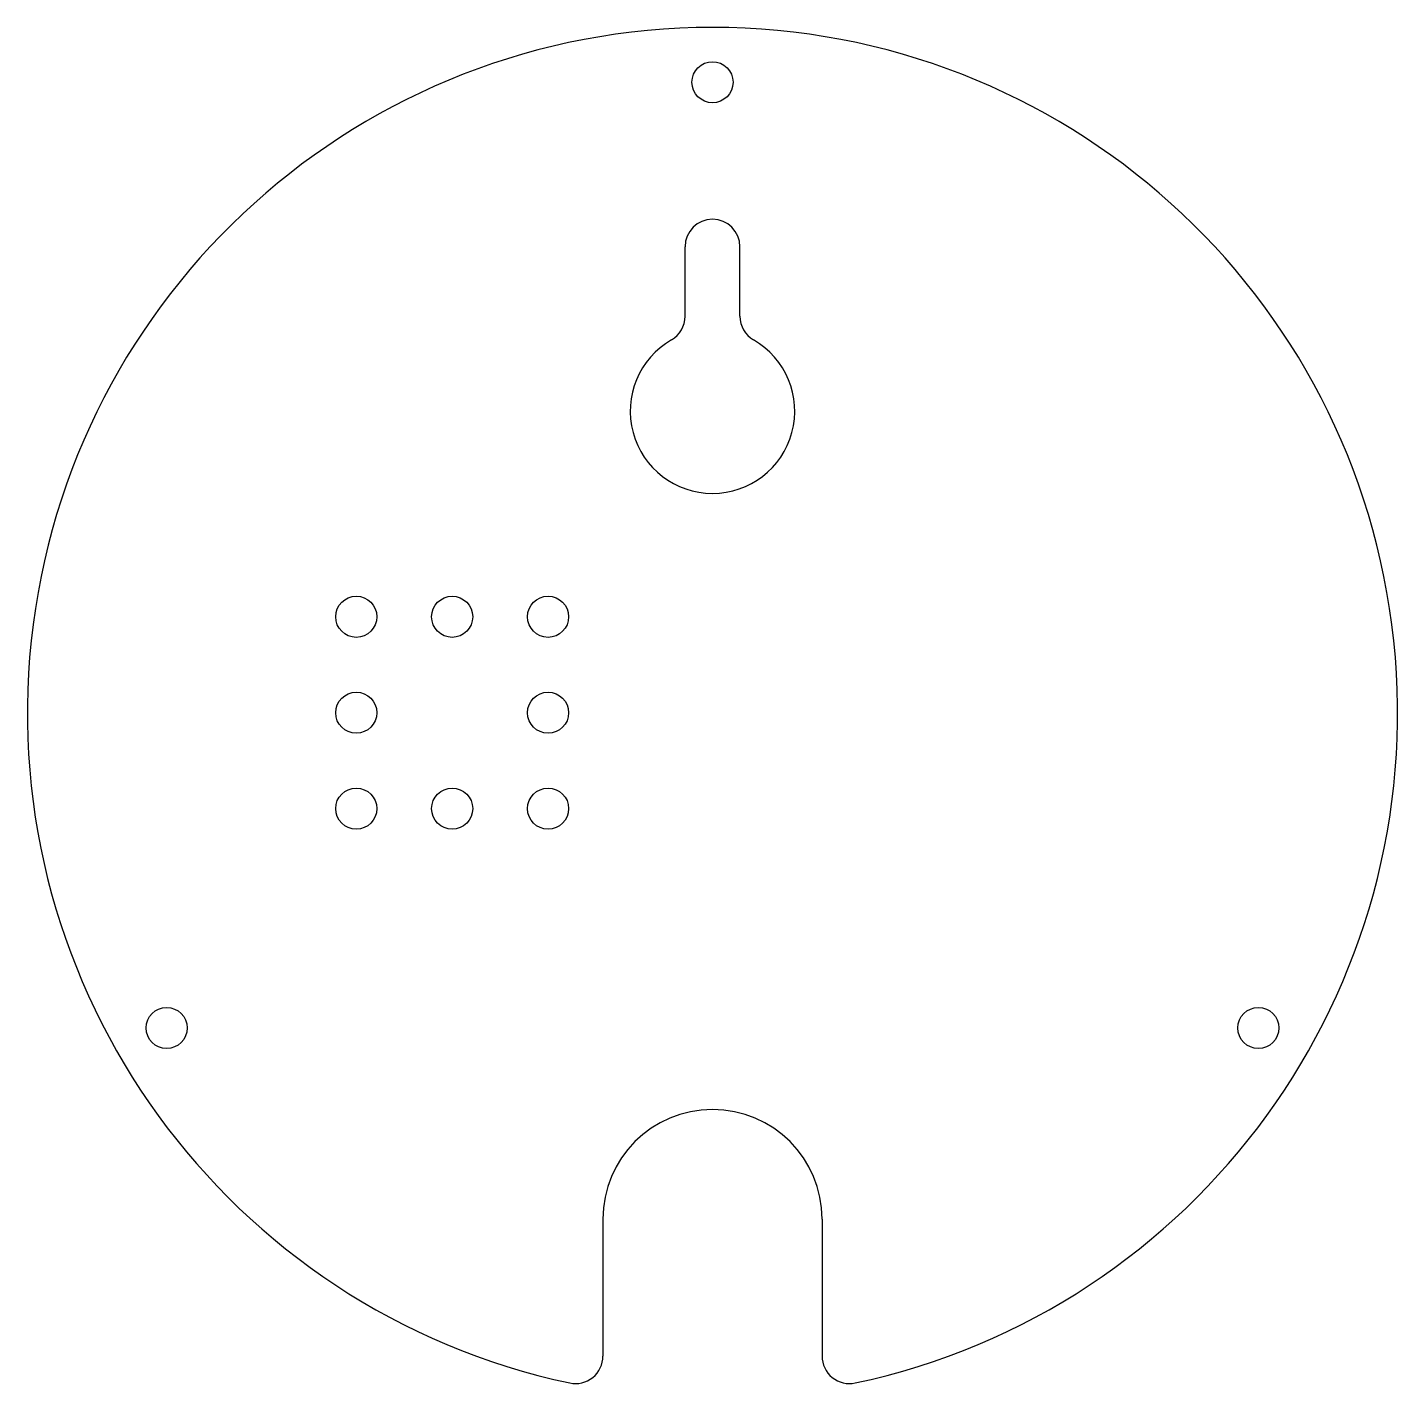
# Model space of a CAD drawing. Extents: x -50 to 50, y -49 to 50.
import ezdxf

# ---------------------------------------------------------------- set-up
doc = ezdxf.new("R2010")
doc.units = 0
doc.layers.add('Shape2DView', color=7, linetype='CONTINUOUS')

msp = doc.modelspace()

# ---------------------------------------------------------------- linework, layer by layer
at = {"layer": 'Shape2DView'}
for p, q in [((-2, 28.9282), (-2, 34)), ((2, 28.9282), (2, 34)), ((-8, -36.9468), (-8, -46.9468)), ((8, -36.9468), (8, -46.9468))]:
    msp.add_line(p, q, dxfattribs=at)
for centre in [(0, 46), (-26, 7), (-19, 7), (-12, 7), (-26, 0), (-12, 0), (-26, -7), (-19, -7), (-12, -7), (-39.8372, -23), (39.8372, -23)]:
    msp.add_circle(centre, 1.5, dxfattribs=at)
for centre, radius, start, end in [((0, 0), 50, -77.9753, -102.025), ((0, 34), 2, 0, 180), ((-4, 28.9282), 2, -60, 0), ((4, 28.9282), 2, 180, -120), ((0, 22), 6, 120, 60), ((0, -36.9468), 8, 0, 180), ((-10, -46.9468), 2, -102.025, 0), ((10, -46.9468), 2, 180, -77.9753)]:
    msp.add_arc(centre, radius, start, end, dxfattribs=at)

doc.saveas('drawing.dxf')
